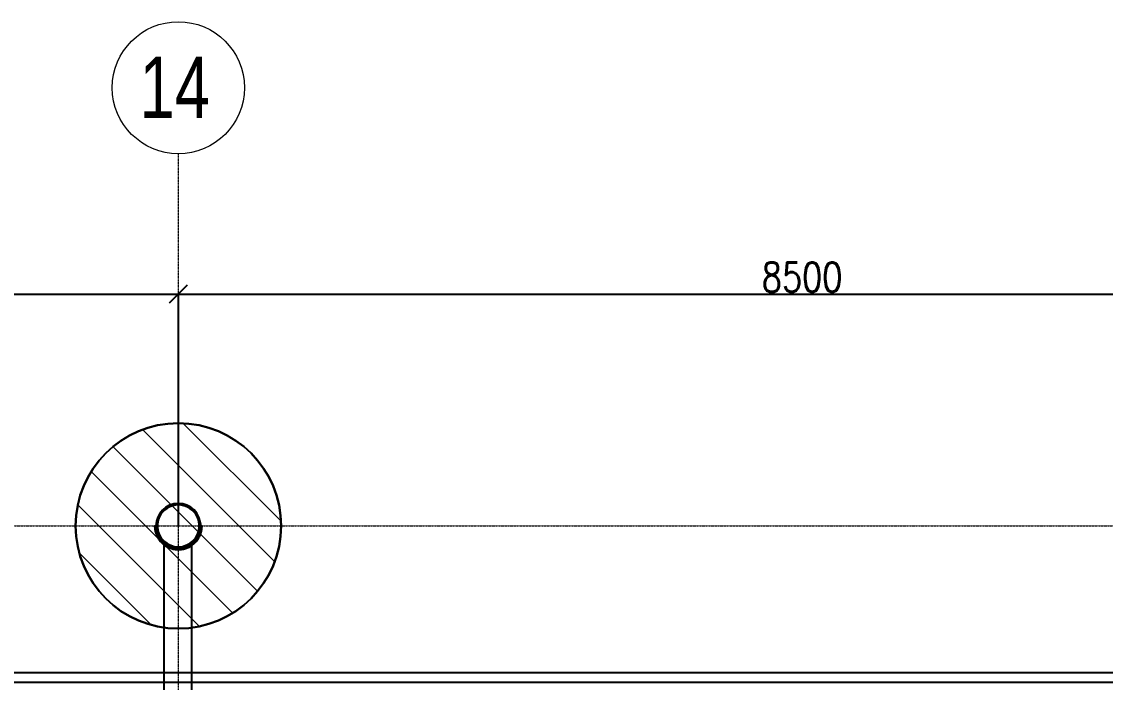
# Model space of a CAD drawing. Header units: millimetres. Extents: x -999 to 93225, y -17477 to 29086.
# Drawn here: x 71325 to 78708, y 24583 to 29086 of the extents above; entities that cross this region are included whole.
import ezdxf

# ---------------------------------------------------------------- set-up
doc = ezdxf.new("R2010")
doc.units = ezdxf.units.MM
doc.header["$LTSCALE"] = 0.4
doc.linetypes.add('Grid Line', pattern=[3.33375, 1.905, -0.47625, 0.47625, -0.47625])
doc.layers.get('0').update_dxf_attribs({"color": 255})
for name, color, linetype, lineweight in [('0-3', 250, 'Continuous', 5), ('E_COLUMNAS', 1, 'Continuous', 18), ('E_COLUMNAS-1', 1, 'Continuous', 25), ('E_EJES', 8, 'Continuous', 9), ('E_EJES-1', 8, 'Grid Line', 9), ('E_VIGAS-1', 254, 'Continuous', 25), ('E_VIGAS-2', 8, 'Continuous', 25)]:
    doc.layers.add(name, color=color, linetype=linetype, lineweight=lineweight)
doc.layers.add('COTAS', color=8, linetype='Continuous')
doc.styles.add('CNI_COTAS', font='romans.shx', dxfattribs={"width": 0.8})
doc.styles.add('Swis721 LtCn BT', font='swisscl.ttf', dxfattribs={"height": 0.42})
doc.dimstyles.new('1.5', dxfattribs={"dimscale": 0, "dimtxt": 200, "dimasz": 120, "dimexe": 4, "dimexo": 4, "dimgap": 15, "dimtad": 1, "dimdec": 0, "dimzin": 4, "dimdsep": 46, "dimtxsty": 'CNI_COTAS', "dimblk": 'OBLIQUE', "dimcen": -0.09, "dimclrd": 256, "dimclrt": 3, "dimadec": 0, "dimazin": 0, "dimtfac": 1, "dimtdec": 0, "dimtmove": 2, "dimatfit": 0, "dimldrblk": 'OBLIQUE', "dimfxl": 0.05, "dimtolj": 1, "dimtzin": 0, "dimarcsym": 0})

# ---------------------------------------------------------------- blocks, each defined once
blk = doc.blocks.new('EST_SFM_VIGA-METALICA-SECCION-C - EST_SFM_VIGA-METALICA-UPN160-1505289-_10_00m_N_E_-NIVEL-3 DOC')
at = {"layer": 'E_VIGAS-1'}
for p, q in [((44.8215, 0.0179), (-44.8313, 0.0179)), ((-44.8313, -0.0471), (44.8215, -0.0471))]:
    blk.add_line(p, q, dxfattribs=at)
blk = doc.blocks.new('DCTIB_CNI_EST_MOD-1A-FAC_0001_rvt-2-_10_00m_N_E_-NIVEL-3 DOC')
at = {"layer": 'E_VIGAS-1'}
blk.add_blockref('EST_SFM_VIGA-METALICA-SECCION-C - EST_SFM_VIGA-METALICA-UPN160-1505289-_10_00m_N_E_-NIVEL-3 DOC', (-41.042, 165.1431), dxfattribs=at)
blk = doc.blocks.new('Grid - CNI_NOMBRE EJES-372759-_10_00m_N_E_-NIVEL-3 DOC')
at = {"layer": 'E_EJES'}
blk.add_circle((0, 0), 0.003, dxfattribs=at)
blk = doc.blocks.new('_Oblique')
at = {"color": 0, "linetype": 'ByBlock', "lineweight": -2}
blk.add_line((-0.5, -0.5), (0.5, 0.5), dxfattribs=at)
blk = doc.blocks.new('*D848')
at = {"layer": 'COTAS', "color": 0, "lineweight": -2, "transparency": 16777216}
for p, q in [((63892.5, 25651.8), (63892.5, 27233.2)), ((72392.5, 25653.6), (72392.5, 27233.2))]:
    blk.add_line(p, q, dxfattribs=at)
at = {"layer": 'COTAS', "lineweight": -2, "transparency": 16777216}
blk.add_line((63892.5, 27229.2), (72392.5, 27229.2), dxfattribs=at)
at = {"layer": 'Defpoints', "color": 0, "transparency": 16777216}
for p in [(72392.5, 27229.2), (63892.5, 25647.8), (72392.5, 25649.6)]:
    blk.add_point(p, dxfattribs=at)
at = {"layer": 'COTAS', "lineweight": -2, "transparency": 16777216, "xscale": 120, "yscale": 120, "zscale": 120, "rotation": 180}
blk.add_blockref('_Oblique', (63892.5, 27229.2), dxfattribs=at)
at = {"layer": 'COTAS', "lineweight": -2, "transparency": 16777216, "xscale": 120, "yscale": 120, "zscale": 120}
blk.add_blockref('_Oblique', (72392.5, 27229.2), dxfattribs=at)
at = {"layer": 'COTAS', "color": 3, "transparency": 16777216, "insert": (68142.5, 27344.2), "char_height": 200, "attachment_point": 5, "style": 'CNI_COTAS'}
blk.add_mtext('\\A1;8500', dxfattribs=at)
blk = doc.blocks.new('*D849')
at = {"layer": 'COTAS', "color": 0, "lineweight": -2, "transparency": 16777216}
for p, q in [((72392.5, 25653.6), (72392.5, 27233.2)), ((80892.5, 25653.8), (80892.5, 27233.2))]:
    blk.add_line(p, q, dxfattribs=at)
at = {"layer": 'COTAS', "lineweight": -2, "transparency": 16777216}
blk.add_line((72392.5, 27229.2), (80892.5, 27229.2), dxfattribs=at)
at = {"layer": 'Defpoints', "color": 0, "transparency": 16777216}
for p in [(80892.5, 27229.2), (72392.5, 25649.6), (80892.5, 25649.8)]:
    blk.add_point(p, dxfattribs=at)
at = {"layer": 'COTAS', "lineweight": -2, "transparency": 16777216, "xscale": 120, "yscale": 120, "zscale": 120, "rotation": 180}
blk.add_blockref('_Oblique', (72392.5, 27229.2), dxfattribs=at)
at = {"layer": 'COTAS', "lineweight": -2, "transparency": 16777216, "xscale": 120, "yscale": 120, "zscale": 120}
blk.add_blockref('_Oblique', (80892.5, 27229.2), dxfattribs=at)
at = {"layer": 'COTAS', "color": 3, "transparency": 16777216, "insert": (76642.5, 27344.2), "char_height": 200, "attachment_point": 5, "style": 'CNI_COTAS'}
blk.add_mtext('\\A1;8500', dxfattribs=at)

msp = doc.modelspace()

# ---------------------------------------------------------------- hatches: boundary and pattern name
at = {"layer": 'E_COLUMNAS'}
h = msp.add_hatch(dxfattribs=at)
h.set_pattern_fill('FP_1', color=256, scale=1000, style=0, pattern_type=2)
h.set_pattern_definition([(135, (138054.57, -115012.8), (-159.09903, -159.09903), [])])
h.paths.add_polyline_path([(72392.5, 24949.6), (72483.8, 24955.6), (72573.6, 24973.5), (72660.4, 25002.9), (72742.5, 25043.4), (72818.6, 25094.3), (72887.5, 25154.6), (72947.8, 25223.5), (72998.7, 25299.6), (73039.2, 25381.7), (73068.6, 25468.4), (73086.5, 25558.2), (73092.5, 25649.6), (73086.5, 25741), (73068.6, 25830.8), (73039.2, 25917.5), (72998.7, 25999.6), (72947.8, 26075.7), (72887.5, 26144.6), (72818.6, 26205), (72736.1, 26259), (72660.4, 26296.3), (72573.6, 26325.8), (72483.8, 26343.6), (72392.5, 26349.6), (72301.1, 26343.6), (72211.3, 26325.8), (72124.6, 26296.3), (72042.5, 26255.8), (71966.3, 26205), (71897.5, 26144.6), (71837.1, 26075.7), (71786.3, 25999.6), (71745.8, 25917.5), (71716.3, 25830.8), (71698.5, 25741), (71692.5, 25649.6), (71698.5, 25558.2), (71716.3, 25468.4), (71745.8, 25381.7), (71786.3, 25299.6), (71837.1, 25223.5), (71897.5, 25154.6), (71966.3, 25094.3), (72042.5, 25043.4), (72124.6, 25002.9), (72211.3, 24973.5), (72301.1, 24955.6)])
h = msp.add_hatch(dxfattribs=at)
h.set_pattern_fill('FP_1', color=256, scale=1000, style=0, pattern_type=2)
h.set_pattern_definition([(135, (138054.57, -115012.8), (-159.09903, -159.09903), [])])
h.paths.add_polyline_path([(72392.5, 24949.6), (72483.8, 24955.6), (72573.6, 24973.5), (72660.4, 25002.9), (72742.5, 25043.4), (72818.6, 25094.3), (72887.5, 25154.6), (72947.8, 25223.5), (72998.7, 25299.6), (73039.2, 25381.7), (73068.6, 25468.4), (73086.5, 25558.2), (73092.5, 25649.6), (73086.5, 25741), (73068.6, 25830.8), (73039.2, 25917.5), (72998.7, 25999.6), (72947.8, 26075.7), (72887.5, 26144.6), (72818.6, 26205), (72736.1, 26259), (72660.4, 26296.3), (72573.6, 26325.8), (72483.8, 26343.6), (72392.5, 26349.6), (72301.1, 26343.6), (72211.3, 26325.8), (72124.6, 26296.3), (72042.5, 26255.8), (71966.3, 26205), (71897.5, 26144.6), (71837.1, 26075.7), (71786.3, 25999.6), (71745.8, 25917.5), (71716.3, 25830.8), (71698.5, 25741), (71692.5, 25649.6), (71698.5, 25558.2), (71716.3, 25468.4), (71745.8, 25381.7), (71786.3, 25299.6), (71837.1, 25223.5), (71897.5, 25154.6), (71966.3, 25094.3), (72042.5, 25043.4), (72124.6, 25002.9), (72211.3, 24973.5), (72301.1, 24955.6)])

# ---------------------------------------------------------------- linework, layer by layer
at = {"color": 2, "linetype": 'Continuous'}
for points in [[(72542, 25679.4, 1), (72242.9, 25619.9, 1)], [(72532.2, 25621.8, 1), (72252.7, 25677.4, 1)]]:
    msp.add_lwpolyline(points, format="xyb", close=True, dxfattribs=at)
at = {"layer": 'E_COLUMNAS-1'}
msp.add_circle((72392.5, 25649.6), 700, dxfattribs=at)
for start, end in [(0, 180), (180, 0)]:
    msp.add_arc((72392.5, 25649.6), 700, start, end, dxfattribs=at)
at = {"layer": 'E_EJES-1'}
for p, q in [((72392.5, -2529.9), (72392.5, 28185.7)), ((-99.3, 25649.6), (92325, 25649.6))]:
    msp.add_line(p, q, dxfattribs=at)
at = {"layer": 'E_VIGAS-2'}
for p, q in [((72293.2, 25521.5), (72293.2, 24249.8)), ((72483.2, 25515), (72483.2, 24249.8))]:
    msp.add_line(p, q, dxfattribs=at)
msp.add_lwpolyline([(72533.5, 25592.5), (72527, 25579.1), (72526, 25577.2), (72518.6, 25564.5), (72515.8, 25560.4), (72506.8, 25549.4), (72504.7, 25547.1), (72493.8, 25536.3), (72491.7, 25534.5), (72480.7, 25525.4), (72476.4, 25522.4), (72463.7, 25515.3), (72461.7, 25514.3), (72448.2, 25507.9), (72444.1, 25506.4), (72430.5, 25502.3), (72426.9, 25501.4), (72411.8, 25498.8), (72409.6, 25498.5), (72395.4, 25497.1), (72389.5, 25497.1), (72375.3, 25498.5), (72373.2, 25498.8), (72358.1, 25501.4), (72354.5, 25502.3), (72340.8, 25506.4), (72336.8, 25507.9), (72323.2, 25514.3), (72321.3, 25515.3), (72308.6, 25522.4), (72304.2, 25525.4), (72293.2, 25534.5), (72291.1, 25536.3), (72280.3, 25547.1), (72278.2, 25549.4), (72269.1, 25560.4), (72266.3, 25564.5), (72259, 25577.2), (72258, 25579.1), (72251.5, 25592.5), (72249.8, 25596.9), (72245.7, 25610.5), (72244.9, 25613.8), (72242.1, 25628.8), (72241.7, 25631.3), (72240.1, 25648.3), (72230.1, 25647.3), (72231.8, 25630.3), (72232.3, 25627), (72235, 25612), (72236.1, 25607.6), (72240.2, 25594), (72242.5, 25588.2), (72249, 25574.8), (72250.3, 25572.2), (72257.6, 25559.5), (72261.4, 25554.1), (72270.4, 25543), (72273.2, 25540), (72284.1, 25529.2), (72286.9, 25526.7), (72297.9, 25517.7), (72303.7, 25513.7), (72316.4, 25506.6), (72319, 25505.3), (72332.5, 25498.9), (72337.9, 25496.8), (72351.6, 25492.7), (72356.4, 25491.5), (72371.5, 25488.9), (72374.4, 25488.6), (72388.6, 25487.2), (72396.4, 25487.2), (72410.6, 25488.6), (72413.5, 25488.9), (72428.6, 25491.5), (72433.4, 25492.7), (72447, 25496.8), (72452.4, 25498.9), (72466, 25505.3), (72468.6, 25506.6), (72481.3, 25513.7), (72487.1, 25517.7), (72498.1, 25526.7), (72500.8, 25529.2), (72511.7, 25540), (72514.5, 25543), (72523.6, 25554.1), (72527.3, 25559.5), (72534.7, 25572.2), (72536, 25574.8), (72542.5, 25588.2), (72544.7, 25594), (72548.9, 25607.6), (72549.9, 25612), (72552.7, 25627), (72553.2, 25630.3), (72554.8, 25647.3), (72544.9, 25648.3), (72543.2, 25631.3), (72542.9, 25628.8), (72540.1, 25613.8), (72539.3, 25610.5), (72535.2, 25596.9)], close=True, dxfattribs=at)

# ---------------------------------------------------------------- block references
at = {"layer": '0-3', "lineweight": 0, "xscale": 1000.000000003685, "yscale": 1000.000000003685, "zscale": 1000.000000003685}
msp.add_blockref('DCTIB_CNI_EST_MOD-1A-FAC_0001_rvt-2-_10_00m_N_E_-NIVEL-3 DOC', (87054.6, -140512.8), dxfattribs=at)
at = {"layer": 'E_EJES', "xscale": 150000.0000005526, "yscale": 150000.0000005526, "zscale": 150000.0000005526}
msp.add_blockref('Grid - CNI_NOMBRE EJES-372759-_10_00m_N_E_-NIVEL-3 DOC', (72392.5, 28635.7), dxfattribs=at)

# ---------------------------------------------------------------- texts
at = {"layer": 'E_EJES', "insert": (72129, 28848.3), "char_height": 420, "width": 625.316, "attachment_point": 1, "style": 'Swis721 LtCn BT'}
msp.add_mtext('14', dxfattribs=at)

# ---------------------------------------------------------------- dimensions: what is measured, and where the dimension line sits
at = {"layer": 'COTAS'}
for base, p1, p2, picture, middle in [((72392.5, 27229.2), (63892.5, 25647.8), (72392.5, 25649.6), '*D848', (68142.5, 27344.2)), ((80892.5, 27229.2), (72392.5, 25649.6), (80892.5, 25649.8), '*D849', (76642.5, 27344.2))]:
    dim = msp.add_linear_dim(base=base, p1=p1, p2=p2, dimstyle='1.5', override={"dimscale": 1}, dxfattribs=at)
    dim.commit()
    dim.dimension.update_dxf_attribs({"geometry": picture, "text_midpoint": middle})

doc.saveas('drawing.dxf')
